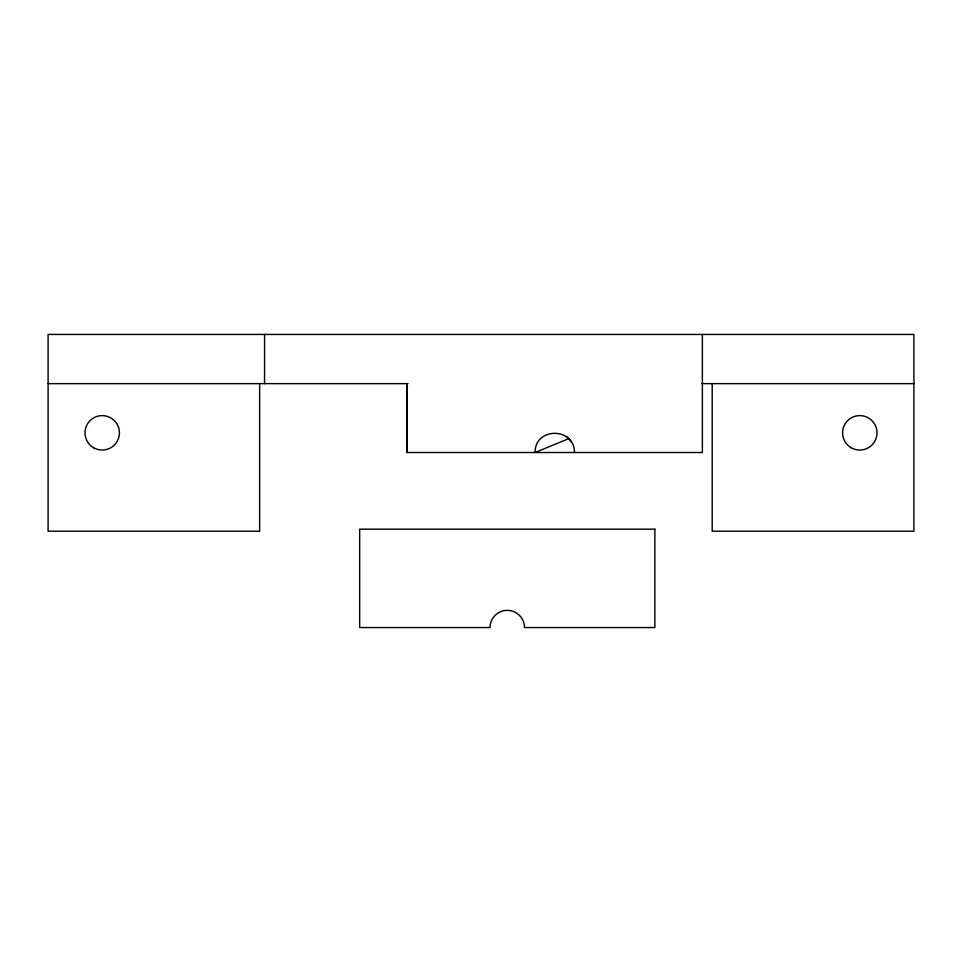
<?xml version="1.0" encoding="UTF-8"?>
<svg xmlns="http://www.w3.org/2000/svg" width="962" height="962" viewBox="0 0 962 962"><rect width="100%" height="100%" fill="white"/><g stroke="black" fill="none" stroke-linecap="round" stroke-linejoin="round"><path stroke-width="1.44" d="M407.179 452.513L407.215 383.646L407.179 452.513L702.368 452.513L702.368 334.439M568.602 438.708L535.088 452.501C534.848 426.767 574.687 427.176 574.446 452.513M48.1 383.634L407.996 383.634M701.719 383.634L913.9 383.634M566.341 436.592L569.396 439.345M569.215 439.273L571.392 442.099M712.205 383.634L712.205 531.216L913.9 531.216L913.9 334.439L48.1 334.439L48.1 531.216L259.632 531.216L259.632 383.634M264.55 334.439L264.55 383.634M654.857 529.172L359.668 529.172L359.668 627.549L490.043 627.549A17.22 17.22 0 0 1 507.275 610.341A17.22 17.22 0 0 1 524.482 627.561L654.857 627.549L654.857 529.172M93.603 447.739A17.22 17.22 0 0 0 119.432 432.828A17.22 17.22 0 0 0 93.603 417.917A17.22 17.22 0 0 0 93.603 447.739M851.178 447.739A17.22 17.22 0 0 0 877.007 432.828A17.22 17.22 0 0 0 851.178 417.917A17.22 17.22 0 0 0 851.178 447.739"/></g></svg>
